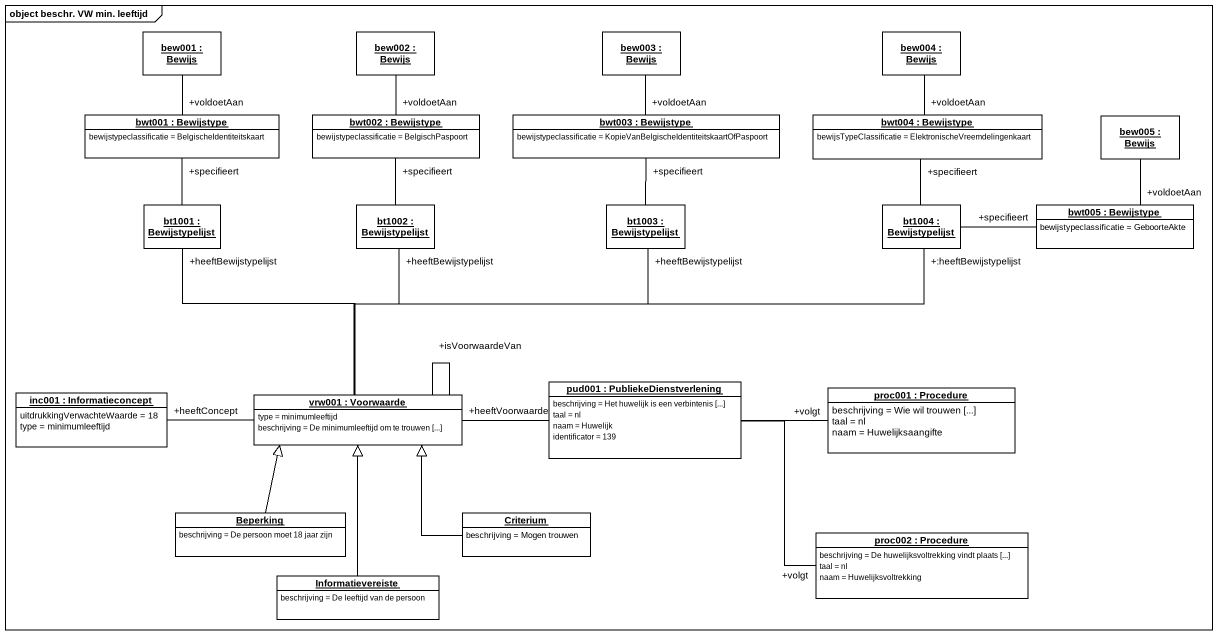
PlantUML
@startuml
mainframe object beschr. VW min. leeftijd
hide circle
hide empty members
object "bew001 : Bewijs" as bew001
object "bew002 : Bewijs" as bew002
object "bew003 : Bewijs" as bew003
object "bew004 : Bewijs" as bew004
object "bwt001 : Bewijstype" as bwt001 {
  bewijstypeclassificatie = BelgischeIdentiteitskaart
}
object "bwt002 : Bewijstype" as bwt002 {
  bewijstypeclassificatie = BelgischPaspoort
}
object "bwt003 : Bewijstype" as bwt003 {
  bewijstypeclassificatie = KopieVanBelgischeIdentiteitskaartOfPaspoort
}
object "bwt004 : Bewijstype" as bwt004 {
  bewijsTypeClassificatie = ElektronischeVreemdelingenkaart
}
object "bew005 : Bewijs" as bew005
object "bt1001 : Bewijstypelijst" as bt1001
object "bt1002 : Bewijstypelijst" as bt1002
object "bt1003 : Bewijstypelijst" as bt1003
object "bt1004 : Bewijstypelijst" as bt1004
object "bwt005 : Bewijstype" as bwt005 {
  bewijstypeclassificatie = GeboorteAkte
}
object "inc001 : Informatieconcept" as inc001 {
  uitdrukkingVerwachteWaarde = 18
  type = minimumleeftijd
}
object "vrw001 : Voorwaarde" as vrw001 {
  type = minimumleeftijd
  beschrijving = De minimumleeftijd om te trouwen [...]
}
object "pud001 : PubliekeDienstverlening" as pud001 {
  beschrijving = Het huwelijk is een verbintenis [...]
  taal = nl
  naam = Huwelijk
  identificator = 139
}
object "proc001 : Procedure" as proc001 {
  beschrijving = Wie wil trouwen [...]
  taal = nl
  naam = Huwelijksaangifte
}
object Beperking {
  beschrijving = De persoon moet 18 jaar zijn
}
object Criterium {
  beschrijving = Mogen trouwen
}
object "proc002 : Procedure" as proc002 {
  beschrijving = De huwelijksvoltrekking vindt plaats [...]
  taal = nl
  naam = Huwelijksvoltrekking
}
object Informatievereiste {
  beschrijving = De leeftijd van de persoon
}
bew001 -- "+voldoetAan" bwt001
bew002 -- "+voldoetAan" bwt002
bew003 -- "+voldoetAan" bwt003
bew004 -- "+voldoetAan" bwt004
bew005 -- "+voldoetAan" bwt005
bt1001 -up- "+specifieert" bwt001
bt1002 -up- "+specifieert" bwt002
bt1003 -up- "+specifieert" bwt003
bt1004 -up- "+specifieert" bwt004
bt1004 -right- "+specifieert" bwt005
vrw001 -up- "+heeftBewijstypelijst" bt1001
vrw001 -up- "+heeftBewijstypelijst" bt1002
vrw001 -up- "+heeftBewijstypelijst" bt1003
vrw001 -right- "+:heeftBewijstypelijst" bt1004
vrw001 -left- "+heeftConcept" inc001
vrw001 -- "+isVoorwaardeVan" vrw001
vrw001 "+heeftVoorwaarde" -right- pud001
pud001 -right- "+volgt" proc001
pud001 -right- "+volgt" proc002
Beperking -up-|> vrw001
Criterium -up-|> vrw001
Informatievereiste -up-|> vrw001
@enduml
